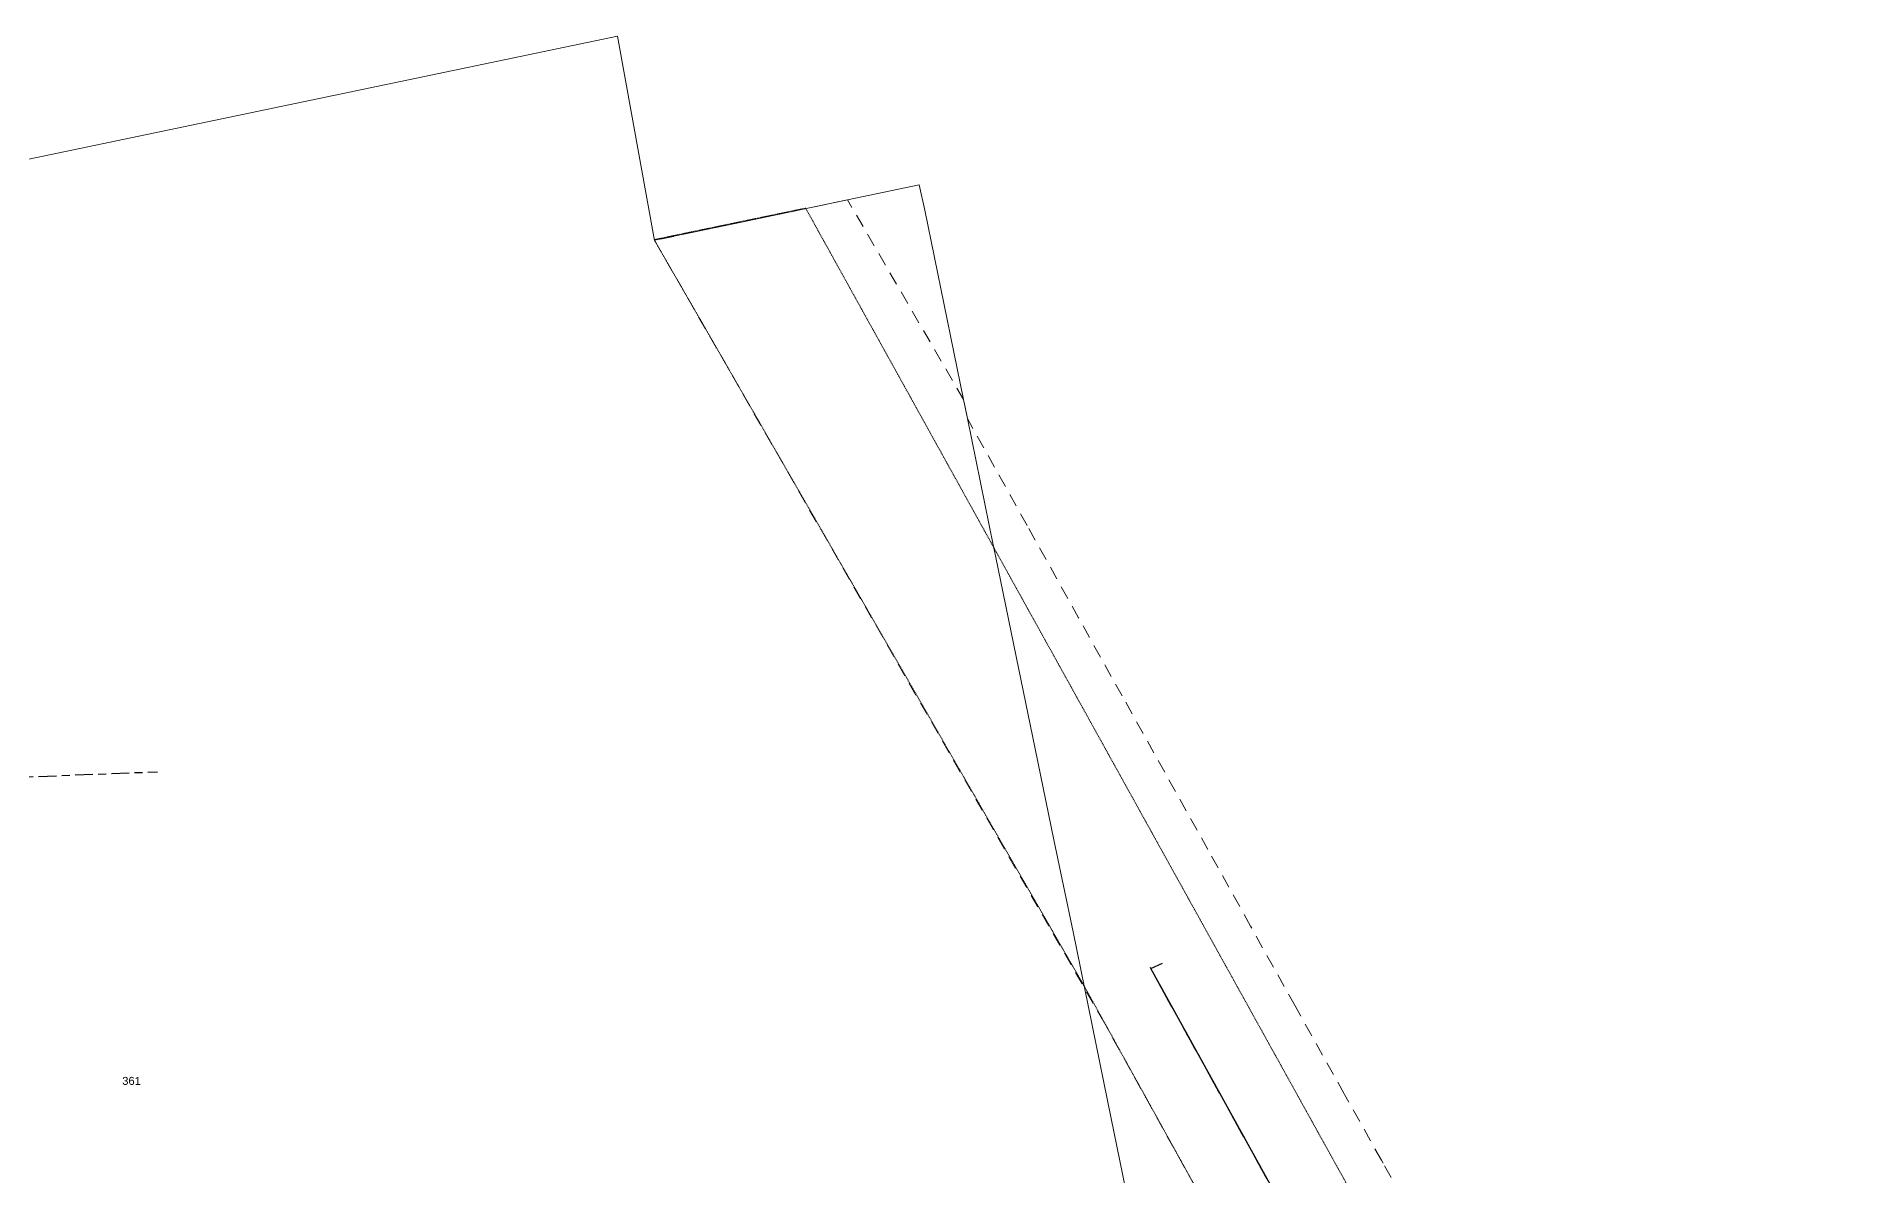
# Model space of a CAD drawing. Extents: x 316986 to 317993, y 6261353 to 6262146.
# Drawn here: x 317399.2 to 317806.5, y 6261889.6 to 6262146 of the extents above; entities that cross this region are included whole.
import ezdxf

# ---------------------------------------------------------------- set-up
doc = ezdxf.new("R2010")
doc.units = 0
for name, pattern in [('Cable Exist OH', [1, 1, 0]), ('Cable Exist UG', [8.2, 4, -1.2, 1.8, -1.2]), ('Dash', [5, 3, -2]), ('HIDDEN', [0.375, 0.25, -0.125]), ('HIDDEN2', [0.1875, 0.125, -0.0625])]:
    doc.linetypes.add(name, pattern=pattern)
for name, color, linetype, lineweight in [('Cadastre Easements_SP_EXT', 9, 'Continuous', 5), ('Cadastre Land Parcels_SP_EXT', 9, 'Continuous', 5), ('Cadastre Other Property_SP_EXT', 9, 'HIDDEN', 5)]:
    doc.layers.add(name, color=color, linetype=linetype, lineweight=lineweight)
doc.layers.add('Mains_HV_EXT', color=7, linetype='Continuous')
doc.layers.add('Mains_TR_EXT', color=7, linetype='Continuous')
doc.styles.get("Standard").update_dxf_attribs({"font": 'arial.ttf'})
doc.linetypes.add('Cable E OH', pattern='A,9.4,["E",Standard,S=1.7,R=0,X=0,Y=-1],0', length=9.4)

msp = doc.modelspace()

# ---------------------------------------------------------------- linework, layer by layer
at = {"layer": 'Cadastre Easements_SP_EXT', "linetype": 'Dash'}
msp.add_lwpolyline([(317703.96, 6261889.19), (317702.15, 6261892.41), (317701.78, 6261893.06), (317693.47, 6261907.87), (317693.39, 6261908), (317682.35, 6261927.8), (317672.32, 6261945.78), (317662.73, 6261962.98), (317653.02, 6261980.39), (317643.44, 6261997.57), (317633.64, 6262015.14), (317622.05, 6262035.92), (317608.63, 6262059.99), (317607.77, 6262064.22), (317581.68, 6262109.17), (317538.26, 6262100.06), (317538.26, 6262100.06), (317638.96, 6261924.86), (317648.75, 6261907.18), (317659.76, 6261887.29)], dxfattribs=at)
at = {"layer": 'Cadastre Land Parcels_SP_EXT', "linetype": 'Continuous'}
msp.add_lwpolyline([(317644.86, 6261883.39), (317641.01, 6261902.43), (317636.71, 6261923.45), (317632.4, 6261944.48), (317628.1, 6261965.2), (317623.9, 6261985.62), (317619.61, 6262006.43), (317614.94, 6262029.04), (317614.51, 6262031.16), (317608.63, 6262059.99), (317607.77, 6262064.22), (317599.04, 6262106.85), (317597.8, 6262112.54), (317581.68, 6262109.16), (317556.39, 6262103.86), (317538.26, 6262100.06), (317538.23, 6262100.05), (317529.92, 6262145.99), (317291.16, 6262096.13)], dxfattribs=at)
at = {"layer": 'Cadastre Other Property_SP_EXT', "linetype": 'HIDDEN2'}
msp.add_lwpolyline([(317738.84, 6261806.77), (317572.24, 6262107.3), (317538.17, 6262100.21), (317634.78, 6261932.49), (317710.16, 6261796.38)], dxfattribs=at)
at = {"layer": 'Mains_HV_EXT', "linetype": 'Cable Exist UG'}
msp.add_lwpolyline([(317319.61, 6261801.81), (317318.58, 6261808.45), (317342.01, 6261811.56), (317332.94, 6261953.18), (317333.15, 6261962.58), (317337.5, 6261971.4), (317345.6, 6261978.66), (317356.24, 6261981.31), (317383.32, 6261978.81), (317426.42, 6261980.48)], dxfattribs=at)
at = {"layer": 'Mains_HV_EXT', "linetype": 'Cable E OH'}
msp.add_lwpolyline([(317806.46, 6261653.05), (317649.89, 6261936.22), (317652.49, 6261937.38)], dxfattribs=at)
at = {"layer": 'Mains_TR_EXT', "linetype": 'Cable Exist OH'}
msp.add_lwpolyline([(317806.46, 6261653.05), (317649.79, 6261936.41)], dxfattribs=at)

# ---------------------------------------------------------------- texts
at = {"layer": 'Cadastre Land Parcels_SP_EXT'}
msp.add_text('361', height=1.8, dxfattribs=at).set_placement((317418.51, 6261910.03))

doc.saveas('drawing.dxf')
